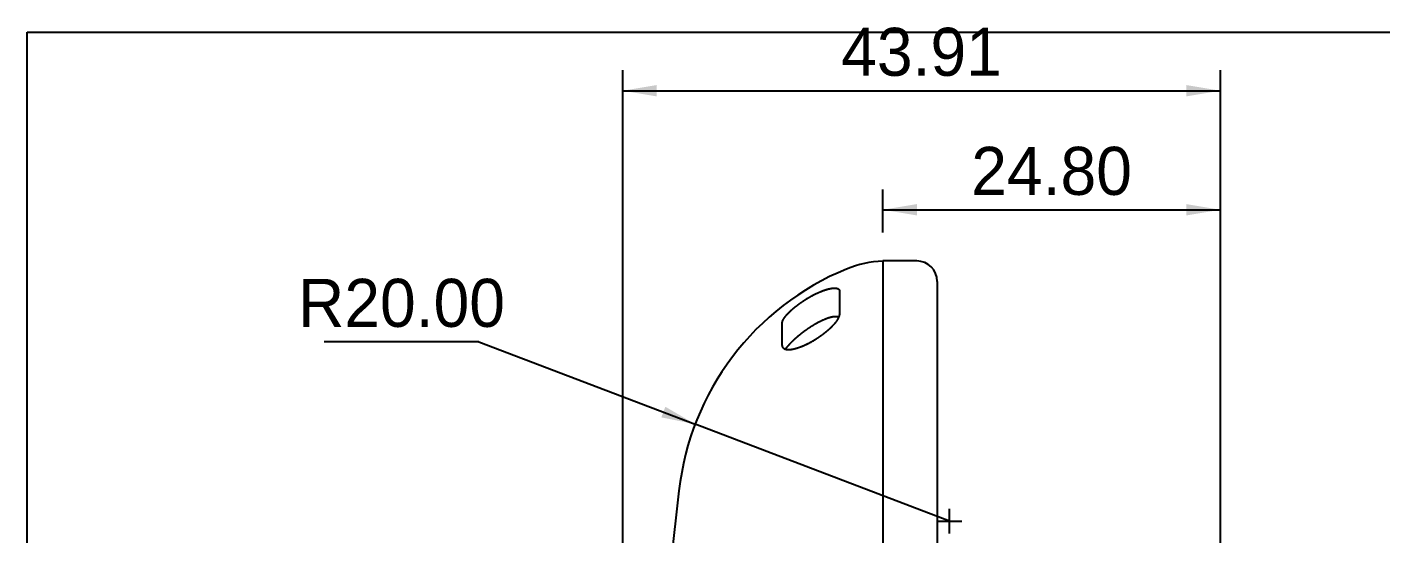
# Model space of a CAD drawing. Header units: millimetres. Extents: x 5 to 292, y 5 to 205.
# Drawn here: x 5 to 104.5, y 168.1 to 205.4 of the extents above; entities that cross this region are included whole.
import ezdxf
from ezdxf.enums import TextEntityAlignment as Align

# ---------------------------------------------------------------- set-up
doc = ezdxf.new("R2010")
doc.units = ezdxf.units.MM
for name, color, linetype in [('DIMENSIONS', 7, 'CONTINUOUS'), ('FRAME', 7, 'CONTINUOUS'), ('Visible', 7, 'CONTINUOUS')]:
    doc.layers.add(name, color=color, linetype=linetype)
doc.dimstyles.new('ISO-DM', dxfattribs={"dimtxt": 3.5, "dimasz": 2.5, "dimexe": 2.5, "dimexo": 1, "dimgap": 1, "dimtad": 1, "dimcen": 2.5, "dimazin": 3, "dimtfac": 1, "dimtmove": 0, "dimatfit": 3})

# ---------------------------------------------------------------- blocks, each defined once
blk = doc.blocks.new('*D6')
at = {"layer": 'DIMENSIONS'}
for p, q in [((67.8678, 190.2925), (67.8678, 193.4529)), ((92.6662, 136.2925), (92.6662, 193.4529)), ((67.8678, 191.9529), (92.6662, 191.9529))]:
    blk.add_line(p, q, dxfattribs=at)
for points in [[(67.8678, 191.9529), (70.3678, 191.5363), (70.3678, 192.3696)], [(92.6662, 191.9529), (90.1662, 192.3696), (90.1662, 191.5363)]]:
    blk.add_solid(points, dxfattribs=at)
blk.add_text('24.80', height=3.5278, dxfattribs=at).set_placement((80.267, 193.0465), align=Align.CENTER)
blk = doc.blocks.new('*D7')
at = {"layer": 'DIMENSIONS'}
for p, q in [((48.7591, 135.3373), (48.7591, 202.1968)), ((92.6662, 136.2925), (92.6662, 202.1968)), ((48.7591, 200.6968), (92.6662, 200.6968))]:
    blk.add_line(p, q, dxfattribs=at)
for points in [[(48.7591, 200.6968), (51.2591, 200.2801), (51.2591, 201.1135)], [(92.6662, 200.6968), (90.1662, 201.1135), (90.1662, 200.2801)]]:
    blk.add_solid(points, dxfattribs=at)
blk.add_text('43.91', height=3.5278, dxfattribs=at).set_placement((70.7127, 201.7904), align=Align.CENTER)
blk = doc.blocks.new('*D10')
at = {"layer": 'DIMENSIONS'}
for p, q in [((38.1919, 182.2581), (26.8162, 182.2581)), ((38.1919, 182.2581), (54.0795, 176.2042)), ((72.7687, 169.0828), (54.0795, 176.2042)), ((72.7687, 168.1828), (72.7687, 169.9828)), ((71.8687, 169.0828), (73.6687, 169.0828))]:
    blk.add_line(p, q, dxfattribs=at)
blk.add_solid([(54.0795, 176.2042), (51.8917, 177.4838), (51.595, 176.705)], dxfattribs=at)
blk.add_text('R20.00', height=3.5278, dxfattribs=at).set_placement((32.504, 183.3517), align=Align.CENTER)

msp = doc.modelspace()

# ---------------------------------------------------------------- linework, layer by layer
at = {"layer": 'FRAME'}
msp.add_lwpolyline([(5, 205), (292, 205), (292, 5), (5, 5)], close=True, dxfattribs=at)
at = {"layer": 'Visible'}
for p, q in [((67.8678, 188.1925), (67.8678, 165.9702)), ((70.3678, 188.1925), (67.8678, 188.1925)), ((71.8678, 186.6925), (71.8678, 166.1665)), ((64.6832, 185.9848), (64.6832, 184.3427)), ((60.4832, 182.025), (60.4832, 183.6668)), ((52.8927, 171.3061), (52.3049, 166.0511))]:
    msp.add_line(p, q, dxfattribs=at)
for points in [[(60.4832, 183.6668), (60.4833, 183.6733), (60.4836, 183.6799), (60.4841, 183.6867), (60.4847, 183.6935), (60.4856, 183.7005), (60.4866, 183.7076), (60.4878, 183.7148), (60.4892, 183.7222), (60.4908, 183.7296), (60.4926, 183.7372), (60.4945, 183.7448), (60.4967, 183.7526), (60.499, 183.7605), (60.5015, 183.7685), (60.5042, 183.7766), (60.5071, 183.7848), (60.5102, 183.7931), (60.5134, 183.8015), (60.5169, 183.81), (60.5205, 183.8186), (60.5243, 183.8273), (60.5283, 183.8361), (60.5324, 183.845), (60.5367, 183.854), (60.5412, 183.8631), (60.5459, 183.8723), (60.5508, 183.8815), (60.5558, 183.8908), (60.561, 183.9003), (60.5663, 183.9098), (60.5719, 183.9193), (60.5776, 183.929), (60.5834, 183.9387), (60.5895, 183.9486), (60.5957, 183.9585), (60.602, 183.9684), (60.6086, 183.9785), (60.6152, 183.9886), (60.6221, 183.9988), (60.6291, 184.0091), (60.6363, 184.0195), (60.6436, 184.0299), (60.6511, 184.0404), (60.6587, 184.0509), (60.6666, 184.0616), (60.6745, 184.0723), (60.6826, 184.083), (60.6909, 184.0938), (60.6993, 184.1047), (60.7079, 184.1157), (60.7166, 184.1267), (60.7255, 184.1378), (60.7345, 184.1489), (60.7436, 184.16), (60.7529, 184.1712), (60.7623, 184.1825), (60.7718, 184.1937), (60.7815, 184.2051), (60.7913, 184.2164), (60.8013, 184.2278), (60.8113, 184.2393), (60.8215, 184.2508), (60.8318, 184.2623), (60.8423, 184.2738), (60.8529, 184.2854), (60.8636, 184.2971), (60.8744, 184.3087), (60.8853, 184.3204), (60.8964, 184.3321), (60.9075, 184.3439), (60.9188, 184.3556), (60.9302, 184.3674), (60.9418, 184.3793), (60.9534, 184.3911), (60.9651, 184.403), (60.977, 184.4149), (60.989, 184.4268), (61.001, 184.4387), (61.0132, 184.4507), (61.0255, 184.4627), (61.0379, 184.4747), (61.0504, 184.4867), (61.063, 184.4987), (61.0757, 184.5107), (61.0885, 184.5228), (61.1014, 184.5348), (61.1144, 184.5469), (61.1274, 184.559), (61.1406, 184.5711), (61.1539, 184.5832), (61.1672, 184.5952), (61.1806, 184.6073), (61.1942, 184.6194), (61.2078, 184.6315), (61.2214, 184.6436), (61.2352, 184.6557), (61.2491, 184.6678), (61.263, 184.6798), (61.277, 184.6919), (61.2911, 184.704), (61.3052, 184.7161), (61.3195, 184.7281), (61.3338, 184.7402), (61.3482, 184.7522), (61.3626, 184.7643), (61.3772, 184.7763), (61.3918, 184.7883), (61.4064, 184.8004), (61.4212, 184.8124), (61.436, 184.8243), (61.4509, 184.8363), (61.4658, 184.8483), (61.4808, 184.8602), (61.4959, 184.8722), (61.511, 184.8841), (61.5262, 184.896), (61.5415, 184.9079), (61.5568, 184.9197), (61.5721, 184.9316), (61.5876, 184.9434), (61.603, 184.9552), (61.6186, 184.967), (61.6342, 184.9788), (61.6498, 184.9905), (61.6655, 185.0022), (61.6813, 185.0139), (61.6971, 185.0256), (61.7129, 185.0372), (61.7288, 185.0488), (61.7447, 185.0604), (61.7607, 185.072), (61.7767, 185.0835), (61.7928, 185.095), (61.8089, 185.1065), (61.8251, 185.1179), (61.8413, 185.1293), (61.8575, 185.1407), (61.8738, 185.152), (61.8901, 185.1633), (61.9064, 185.1746), (61.9228, 185.1858), (61.9392, 185.197), (61.9557, 185.2082), (61.9722, 185.2193), (61.9887, 185.2304), (62.0053, 185.2415), (62.0219, 185.2525), (62.0385, 185.2635), (62.0551, 185.2745), (62.0718, 185.2854), (62.0885, 185.2962), (62.1052, 185.3071), (62.122, 185.3179), (62.1388, 185.3286), (62.1556, 185.3393), (62.1724, 185.35), (62.1892, 185.3606), (62.2061, 185.3712), (62.223, 185.3817), (62.2399, 185.3922), (62.2568, 185.4026), (62.2738, 185.413), (62.2908, 185.4234), (62.3077, 185.4337), (62.3247, 185.444), (62.3418, 185.4542), (62.3588, 185.4644), (62.3758, 185.4745), (62.3929, 185.4845), (62.4099, 185.4946), (62.427, 185.5045), (62.4441, 185.5145), (62.4612, 185.5243), (62.4783, 185.5341), (62.4954, 185.5439), (62.5125, 185.5536), (62.5296, 185.5633), (62.5468, 185.5729), (62.5639, 185.5824), (62.581, 185.5919), (62.5981, 185.6014), (62.6153, 185.6108), (62.6324, 185.6201), (62.6495, 185.6294), (62.6667, 185.6386), (62.6838, 185.6478), (62.7009, 185.6569), (62.7181, 185.6659), (62.7352, 185.6749), (62.7523, 185.6838), (62.7694, 185.6927), (62.7865, 185.7015), (62.8036, 185.7102), (62.8206, 185.7189), (62.8377, 185.7275), (62.8547, 185.7361), (62.8718, 185.7446), (62.8888, 185.753), (62.9058, 185.7614), (62.9228, 185.7697), (62.9398, 185.7779), (62.9567, 185.7861), (62.9737, 185.7942), (62.9906, 185.8022), (63.0075, 185.8102), (63.0244, 185.8181), (63.0412, 185.826), (63.0581, 185.8337), (63.0749, 185.8414), (63.0917, 185.8491), (63.1084, 185.8566), (63.1252, 185.8641), (63.1419, 185.8716), (63.1585, 185.8789), (63.1752, 185.8862), (63.1918, 185.8934), (63.2084, 185.9006), (63.225, 185.9076), (63.2415, 185.9146), (63.258, 185.9216), (63.2744, 185.9284), (63.2908, 185.9352), (63.3072, 185.9419), (63.3235, 185.9485), (63.3399, 185.9551), (63.3561, 185.9615), (63.3723, 185.9679), (63.3885, 185.9743), (63.4047, 185.9805), (63.4208, 185.9867), (63.4368, 185.9928), (63.4528, 185.9988), (63.4688, 186.0047), (63.4847, 186.0106), (63.5006, 186.0164), (63.5164, 186.0221), (63.5322, 186.0277), (63.5479, 186.0332), (63.5635, 186.0387), (63.5791, 186.044), (63.5947, 186.0493), (63.6102, 186.0545), (63.6256, 186.0596), (63.641, 186.0646), (63.6563, 186.0696), (63.6715, 186.0744), (63.6867, 186.0792), (63.7018, 186.0839), (63.7168, 186.0885), (63.7318, 186.093), (63.7467, 186.0974), (63.7615, 186.1018), (63.7763, 186.106), (63.791, 186.1102), (63.8056, 186.1143), (63.8201, 186.1182), (63.8346, 186.1221), (63.849, 186.1259), (63.8633, 186.1296), (63.8775, 186.1333), (63.8917, 186.1368), (63.9057, 186.1402), (63.9197, 186.1436), (63.9336, 186.1468), (63.9475, 186.15), (63.9612, 186.153), (63.9748, 186.156), (63.9884, 186.1589), (64.0019, 186.1617), (64.0153, 186.1643), (64.0286, 186.1669), (64.0418, 186.1694), (64.0549, 186.1718), (64.0679, 186.1741), (64.0808, 186.1763), (64.0937, 186.1784), (64.1064, 186.1804), (64.119, 186.1823), (64.1315, 186.1842), (64.1439, 186.1859), (64.1562, 186.1875), (64.1684, 186.189), (64.1805, 186.1904), (64.1925, 186.1917), (64.2043, 186.1929), (64.2161, 186.194), (64.2277, 186.195), (64.2392, 186.1959), (64.2506, 186.1967), (64.2618, 186.1974), (64.273, 186.198), (64.284, 186.1985), (64.2949, 186.1989), (64.3057, 186.1992), (64.3164, 186.1994), (64.3269, 186.1994), (64.3373, 186.1994), (64.3476, 186.1993), (64.3577, 186.199), (64.3677, 186.1987), (64.3776, 186.1983), (64.3874, 186.1977), (64.397, 186.197), (64.4065, 186.1963), (64.4158, 186.1954), (64.425, 186.1944), (64.4341, 186.1933), (64.443, 186.1922), (64.4518, 186.1909), (64.4605, 186.1895), (64.469, 186.1879), (64.4773, 186.1863), (64.4855, 186.1846), (64.4936, 186.1828), (64.5015, 186.1808), (64.5092, 186.1788), (64.5168, 186.1766), (64.5242, 186.1744), (64.5315, 186.172), (64.5386, 186.1695), (64.5455, 186.167), (64.5523, 186.1643), (64.5589, 186.1615), (64.5654, 186.1586), (64.5717, 186.1556), (64.5778, 186.1525), (64.5838, 186.1493), (64.5896, 186.146), (64.5953, 186.1425), (64.6007, 186.139), (64.6061, 186.1354), (64.6112, 186.1316), (64.6162, 186.1278), (64.621, 186.1238), (64.6256, 186.1198), (64.6301, 186.1156), (64.6343, 186.1113), (64.6385, 186.1069), (64.6424, 186.1024), (64.6462, 186.0979), (64.6498, 186.0932), (64.6532, 186.0884), (64.6564, 186.0835), (64.6594, 186.0784), (64.6623, 186.0733), (64.665, 186.0681), (64.6675, 186.0628), (64.6698, 186.0574), (64.6719, 186.0519), (64.6739, 186.0463), (64.6757, 186.0406), (64.6772, 186.0348), (64.6786, 186.0289), (64.6799, 186.0229), (64.6809, 186.0168), (64.6817, 186.0106), (64.6824, 186.0043), (64.6828, 185.9979), (64.6831, 185.9914), (64.6832, 185.9848)], [(64.6832, 184.3427), (64.6831, 184.3331), (64.6828, 184.3233), (64.6824, 184.3135), (64.6817, 184.3035), (64.6809, 184.2936), (64.6799, 184.2835), (64.6787, 184.2733), (64.6773, 184.2631), (64.6757, 184.2528), (64.674, 184.2424), (64.6721, 184.2319), (64.67, 184.2214), (64.6677, 184.2108), (64.6652, 184.2002), (64.6626, 184.1894), (64.6598, 184.1786), (64.6568, 184.1678), (64.6536, 184.1568), (64.6503, 184.1459), (64.6467, 184.1348), (64.6431, 184.1237), (64.6392, 184.1125), (64.6352, 184.1013), (64.631, 184.0901), (64.6266, 184.0787), (64.6221, 184.0674), (64.6174, 184.0559), (64.6125, 184.0445), (64.6075, 184.0329), (64.6023, 184.0213), (64.5969, 184.0097), (64.5914, 183.998), (64.5857, 183.9863), (64.5798, 183.9746), (64.5738, 183.9628), (64.5677, 183.9509), (64.5614, 183.939), (64.5549, 183.9271), (64.5482, 183.9151), (64.5415, 183.9031), (64.5345, 183.891), (64.5274, 183.8789), (64.5202, 183.8668), (64.5128, 183.8546), (64.5052, 183.8424), (64.4975, 183.8302), (64.4897, 183.8179), (64.4817, 183.8056), (64.4736, 183.7933), (64.4654, 183.781), (64.457, 183.7687), (64.4485, 183.7563), (64.4398, 183.7439), (64.431, 183.7315), (64.4221, 183.719), (64.413, 183.7066), (64.4038, 183.6941), (64.3945, 183.6816), (64.385, 183.6691), (64.3754, 183.6566), (64.3657, 183.644), (64.3558, 183.6315), (64.3459, 183.6189), (64.3358, 183.6063), (64.3256, 183.5937), (64.3152, 183.5811), (64.3048, 183.5685), (64.2942, 183.5559), (64.2835, 183.5432), (64.2726, 183.5306), (64.2617, 183.5179), (64.2507, 183.5052), (64.2395, 183.4926), (64.2282, 183.4799), (64.2168, 183.4672), (64.2053, 183.4545), (64.1937, 183.4418), (64.1819, 183.4291), (64.1701, 183.4164), (64.1581, 183.4037), (64.1461, 183.3909), (64.1339, 183.3782), (64.1217, 183.3655), (64.1093, 183.3528), (64.0968, 183.3401), (64.0843, 183.3274), (64.0716, 183.3147), (64.0589, 183.302), (64.046, 183.2894), (64.0331, 183.2767), (64.0201, 183.2641), (64.007, 183.2514), (63.9938, 183.2388), (63.9805, 183.2262), (63.9671, 183.2136), (63.9537, 183.201), (63.9401, 183.1884), (63.9265, 183.1759), (63.9128, 183.1633), (63.899, 183.1508), (63.8851, 183.1383), (63.8712, 183.1258), (63.8572, 183.1133), (63.8431, 183.1008), (63.8289, 183.0884), (63.8146, 183.0759), (63.8003, 183.0635), (63.7859, 183.0511), (63.7714, 183.0388), (63.7569, 183.0264), (63.7422, 183.0141), (63.7276, 183.0018), (63.7128, 182.9895), (63.698, 182.9772), (63.6831, 182.9649), (63.6681, 182.9527), (63.6531, 182.9405), (63.638, 182.9284), (63.6228, 182.9162), (63.6076, 182.9041), (63.5924, 182.892), (63.577, 182.8799), (63.5616, 182.8679), (63.5462, 182.8558), (63.5307, 182.8438), (63.5151, 182.8319), (63.4995, 182.82), (63.4838, 182.8081), (63.4681, 182.7962), (63.4523, 182.7843), (63.4364, 182.7725), (63.4206, 182.7607), (63.4046, 182.749), (63.3887, 182.7373), (63.3726, 182.7256), (63.3566, 182.714), (63.3405, 182.7024), (63.3243, 182.6908), (63.3081, 182.6793), (63.2919, 182.6678), (63.2756, 182.6563), (63.2593, 182.6449), (63.243, 182.6335), (63.2266, 182.6222), (63.2101, 182.6109), (63.1937, 182.5996), (63.1772, 182.5884), (63.1607, 182.5772), (63.1441, 182.566), (63.1275, 182.5549), (63.1109, 182.5439), (63.0942, 182.5329), (63.0776, 182.5219), (63.0609, 182.511), (63.0441, 182.5001), (63.0274, 182.4893), (63.0106, 182.4785), (62.9938, 182.4677), (62.9769, 182.457), (62.9601, 182.4464), (62.9432, 182.4358), (62.9263, 182.4252), (62.9093, 182.4147), (62.8924, 182.4042), (62.8754, 182.3938), (62.8584, 182.3835), (62.8414, 182.3731), (62.8244, 182.3629), (62.8074, 182.3527), (62.7903, 182.3425), (62.7733, 182.3324), (62.7562, 182.3223), (62.7391, 182.3123), (62.722, 182.3024), (62.7049, 182.2925), (62.6878, 182.2826), (62.6707, 182.2728), (62.6535, 182.2631), (62.6364, 182.2534), (62.6193, 182.2438), (62.6021, 182.2342), (62.5849, 182.2247), (62.5678, 182.2153), (62.5506, 182.2059), (62.5335, 182.1965), (62.5163, 182.1873), (62.4991, 182.178), (62.482, 182.1689), (62.4648, 182.1598), (62.4477, 182.1507), (62.4305, 182.1417), (62.4133, 182.1328), (62.3962, 182.124), (62.3791, 182.1152), (62.3619, 182.1065), (62.3448, 182.0978), (62.3277, 182.0892), (62.3106, 182.0807), (62.2935, 182.0722), (62.2764, 182.0638), (62.2594, 182.0555), (62.2423, 182.0472), (62.2253, 182.039), (62.2082, 182.0309), (62.1912, 182.0228), (62.1742, 182.0148), (62.1573, 182.0069), (62.1403, 181.9991), (62.1234, 181.9913), (62.1065, 181.9836), (62.0896, 181.976), (62.0727, 181.9684), (62.0559, 181.9609), (62.0391, 181.9535), (62.0223, 181.9462), (62.0055, 181.9389), (61.9888, 181.9318), (61.9721, 181.9247), (61.9554, 181.9176), (61.9388, 181.9107), (61.9222, 181.9038), (61.9056, 181.8971), (61.889, 181.8904), (61.8725, 181.8837), (61.8561, 181.8772), (61.8396, 181.8707), (61.8232, 181.8644), (61.8068, 181.8581), (61.7905, 181.8518), (61.7742, 181.8457), (61.758, 181.8397), (61.7418, 181.8337), (61.7256, 181.8279), (61.7095, 181.8221), (61.6934, 181.8164), (61.6774, 181.8108), (61.6614, 181.8053), (61.6455, 181.7998), (61.6296, 181.7945), (61.6138, 181.7892), (61.598, 181.7841), (61.5823, 181.779), (61.5666, 181.7741), (61.551, 181.7692), (61.5355, 181.7644), (61.52, 181.7597), (61.5045, 181.7552), (61.4892, 181.7507), (61.4738, 181.7463), (61.4586, 181.742), (61.4434, 181.7378), (61.4283, 181.7337), (61.4133, 181.7298), (61.3983, 181.7259), (61.3834, 181.7221), (61.3685, 181.7184), (61.3538, 181.7149), (61.3391, 181.7114), (61.3245, 181.708), (61.3099, 181.7048), (61.2954, 181.7017), (61.2811, 181.6986), (61.2667, 181.6957), (61.2525, 181.6929), (61.2384, 181.6902), (61.2243, 181.6876), (61.2103, 181.6851), (61.1964, 181.6828), (61.1826, 181.6805), (61.1689, 181.6784), (61.1552, 181.6763), (61.1417, 181.6744), (61.1282, 181.6727), (61.1149, 181.671), (61.1016, 181.6694), (61.0884, 181.668), (61.0754, 181.6667), (61.0624, 181.6655), (61.0496, 181.6645), (61.0368, 181.6635), (61.0242, 181.6627), (61.0117, 181.662), (60.9992, 181.6614), (60.9869, 181.661), (60.9747, 181.6607), (60.9627, 181.6605), (60.9507, 181.6605), (60.9389, 181.6605), (60.9271, 181.6607), (60.9155, 181.6611), (60.904, 181.6615), (60.8927, 181.6621), (60.8814, 181.6628), (60.8703, 181.6637), (60.8593, 181.6647), (60.8485, 181.6658), (60.8378, 181.6671), (60.8272, 181.6685), (60.8167, 181.67), (60.8063, 181.6717), (60.7961, 181.6735), (60.7861, 181.6755), (60.7761, 181.6775), (60.7664, 181.6798), (60.7567, 181.6821), (60.7472, 181.6846), (60.7378, 181.6873), (60.7286, 181.6901), (60.7196, 181.693), (60.7107, 181.6961), (60.7019, 181.6993), (60.6933, 181.7026), (60.6849, 181.7061), (60.6766, 181.7097), (60.6685, 181.7135), (60.6606, 181.7174), (60.6528, 181.7214), (60.6452, 181.7256), (60.6377, 181.7299), (60.6304, 181.7344), (60.6233, 181.739), (60.6164, 181.7438), (60.6096, 181.7486), (60.6029, 181.7537), (60.5965, 181.7588), (60.5902, 181.7642), (60.5841, 181.7696), (60.5781, 181.7752), (60.5724, 181.7809), (60.5668, 181.7868), (60.5613, 181.7928), (60.5561, 181.799), (60.551, 181.8053), (60.5461, 181.8117), (60.5414, 181.8183), (60.5368, 181.8251), (60.5324, 181.8319), (60.5283, 181.8389), (60.5243, 181.846), (60.5204, 181.8533), (60.5168, 181.8607), (60.5134, 181.8682), (60.5101, 181.8759), (60.507, 181.8837), (60.5042, 181.8916), (60.5015, 181.8996), (60.4989, 181.9078), (60.4966, 181.9161), (60.4945, 181.9245), (60.4925, 181.933), (60.4907, 181.9417), (60.4892, 181.9505), (60.4878, 181.9594), (60.4866, 181.9684), (60.4855, 181.9776), (60.4847, 181.9869), (60.4841, 181.9962), (60.4836, 182.0057), (60.4833, 182.0153), (60.4832, 182.025)], [(60.7041, 181.6985), (60.7157, 181.7144), (60.7275, 181.7305), (60.7396, 181.7467), (60.7519, 181.763), (60.7645, 181.7794), (60.7773, 181.7959), (60.7903, 181.8125), (60.8036, 181.8292), (60.8171, 181.846), (60.8308, 181.8628), (60.8447, 181.8798), (60.8588, 181.8968), (60.8731, 181.9138), (60.8876, 181.9309), (60.9023, 181.9481), (60.9172, 181.9654), (60.9324, 181.9827), (60.9476, 182.0001), (60.9631, 182.0175), (60.9788, 182.0349), (60.9946, 182.0524), (61.0107, 182.07), (61.0268, 182.0876), (61.0432, 182.1052), (61.0597, 182.1228), (61.0764, 182.1405), (61.0933, 182.1582), (61.1103, 182.1759), (61.1274, 182.1937), (61.1448, 182.2115), (61.1622, 182.2292), (61.1798, 182.247), (61.1976, 182.2648), (61.2154, 182.2826), (61.2335, 182.3004), (61.2516, 182.3182), (61.2699, 182.336), (61.2883, 182.3538), (61.3068, 182.3716), (61.3255, 182.3894), (61.3443, 182.4071), (61.3632, 182.4249), (61.3822, 182.4427), (61.4013, 182.4604), (61.4205, 182.4781), (61.4399, 182.4958), (61.4594, 182.5135), (61.4789, 182.5311), (61.4986, 182.5488), (61.5184, 182.5664), (61.5382, 182.584), (61.5582, 182.6015), (61.5783, 182.619), (61.5984, 182.6365), (61.6187, 182.654), (61.639, 182.6714), (61.6594, 182.6888), (61.6799, 182.7061), (61.7005, 182.7234), (61.7212, 182.7406), (61.7419, 182.7579), (61.7627, 182.775), (61.7836, 182.7921), (61.8046, 182.8092), (61.8256, 182.8262), (61.8467, 182.8431), (61.8678, 182.86), (61.8891, 182.8769), (61.9103, 182.8936), (61.9317, 182.9104), (61.953, 182.927), (61.9745, 182.9436), (61.996, 182.9601), (62.0175, 182.9766), (62.0391, 182.9929), (62.0607, 183.0092), (62.0824, 183.0255), (62.1041, 183.0416), (62.1259, 183.0577), (62.1477, 183.0738), (62.1695, 183.0897), (62.1914, 183.1056), (62.2134, 183.1214), (62.2353, 183.1371), (62.2573, 183.1528), (62.2794, 183.1684), (62.3015, 183.1839), (62.3236, 183.1993), (62.3457, 183.2146), (62.3678, 183.2299), (62.39, 183.245), (62.4122, 183.2601), (62.4344, 183.2751), (62.4567, 183.29), (62.4789, 183.3048), (62.5012, 183.3195), (62.5235, 183.3342), (62.5458, 183.3487), (62.5681, 183.3632), (62.5904, 183.3775), (62.6127, 183.3917), (62.635, 183.4059), (62.6573, 183.4199), (62.6796, 183.4339), (62.702, 183.4477), (62.7243, 183.4615), (62.7466, 183.4751), (62.7688, 183.4886), (62.7911, 183.5021), (62.8134, 183.5154), (62.8357, 183.5286), (62.8579, 183.5417), (62.8801, 183.5547), (62.9023, 183.5675), (62.9245, 183.5803), (62.9466, 183.5929), (62.9688, 183.6054), (62.9909, 183.6178), (63.0129, 183.6301), (63.035, 183.6423), (63.057, 183.6543), (63.079, 183.6662), (63.1009, 183.678), (63.1228, 183.6897), (63.1447, 183.7012), (63.1665, 183.7126), (63.1882, 183.7239), (63.21, 183.7351), (63.2316, 183.7461), (63.2533, 183.757), (63.2748, 183.7677), (63.2963, 183.7784), (63.3178, 183.7888), (63.3392, 183.7992), (63.3605, 183.8094), (63.3817, 183.8195), (63.4029, 183.8294), (63.4241, 183.8392), (63.4451, 183.8489), (63.4661, 183.8584), (63.487, 183.8678), (63.5078, 183.877), (63.5285, 183.886), (63.5492, 183.895), (63.5697, 183.9037), (63.5902, 183.9124), (63.6106, 183.9208), (63.6309, 183.9291), (63.6511, 183.9373), (63.6712, 183.9453), (63.6912, 183.9532), (63.7111, 183.9609), (63.7309, 183.9684), (63.7506, 183.9758), (63.7702, 183.983), (63.7896, 183.99), (63.809, 183.9969), (63.8282, 184.0036), (63.8473, 184.0101), (63.8662, 184.0165), (63.885, 184.0227), (63.9037, 184.0287), (63.9222, 184.0345), (63.9406, 184.0402), (63.9589, 184.0457), (63.977, 184.051), (63.9949, 184.0562), (64.0127, 184.0611), (64.0304, 184.0659), (64.0478, 184.0705), (64.0652, 184.0749), (64.0823, 184.0792), (64.0993, 184.0832), (64.1161, 184.0871), (64.1328, 184.0907), (64.1492, 184.0942), (64.1655, 184.0975), (64.1816, 184.1006), (64.1976, 184.1035), (64.2133, 184.1062), (64.2288, 184.1088), (64.2442, 184.1111), (64.2593, 184.1132), (64.2743, 184.1151), (64.289, 184.1169), (64.3035, 184.1184), (64.3178, 184.1197), (64.3318, 184.1208), (64.3457, 184.1217), (64.3593, 184.1224), (64.3726, 184.123), (64.3858, 184.1232), (64.3987, 184.1233), (64.4113, 184.1232), (64.4237, 184.1229), (64.4359, 184.1224), (64.4478, 184.1216), (64.4594, 184.1207), (64.4708, 184.1195), (64.482, 184.1181), (64.4929, 184.1165), (64.5035, 184.1147), (64.5138, 184.1127), (64.5239, 184.1104), (64.5337, 184.108), (64.5432, 184.1053), (64.5524, 184.1024), (64.5613, 184.0993), (64.5699, 184.096), (64.5783, 184.0925), (64.5863, 184.0888), (64.594, 184.0848), (64.6014, 184.0807), (64.6085, 184.0763), (64.6154, 184.0717), (64.6219, 184.0669)]]:
    msp.add_lwpolyline(points, dxfattribs=at)
for centre, radius, start, end in [((68.2327, 180.1925), 8, 92.6143, 112.2099), ((70.3678, 186.6925), 1.5, 0, 90), ((72.7687, 169.0828), 20, 112.2099, 173.6176)]:
    msp.add_arc(centre, radius, start, end, dxfattribs=at)

# ---------------------------------------------------------------- dimensions: what is measured, and where the dimension line sits
at = {"layer": 'DIMENSIONS'}
for base, p1, picture, middle in [((48.7591, 200.6968), (48.7591, 133.2373), '*D7', (70.7127, 201.7904)), ((67.8678, 191.9529), (67.8678, 188.1925), '*D6', (80.267, 193.0465))]:
    dim = msp.add_linear_dim(base=base, p1=p1, p2=(92.6662, 134.1925), dimstyle='ISO-DM', override={"dimscale": 1, "dimtxt": 3.5278, "dimasz": 2.5, "dimgap": 1.0583, "dimdec": 2}, dxfattribs=at)
    dim.commit()
    dim.dimension.update_dxf_attribs({"geometry": picture, "text_midpoint": middle, "dimtype": 160})
dim = msp.add_radius_dim(center=(72.7687, 169.0828), mpoint=(54.0795, 176.2042), dimstyle='ISO-DM', override={"dimscale": 1, "dimtxt": 3.5278, "dimasz": 2.5, "dimgap": 1.0583, "dimdec": 2, "dimcen": 0.875, "dimtix": 0, "dimtofl": 0}, dxfattribs=at)
dim.commit()
dim.dimension.update_dxf_attribs({"geometry": '*D10', "text_midpoint": (32.504, 183.3517), "dimtype": 164})

doc.saveas('drawing.dxf')
